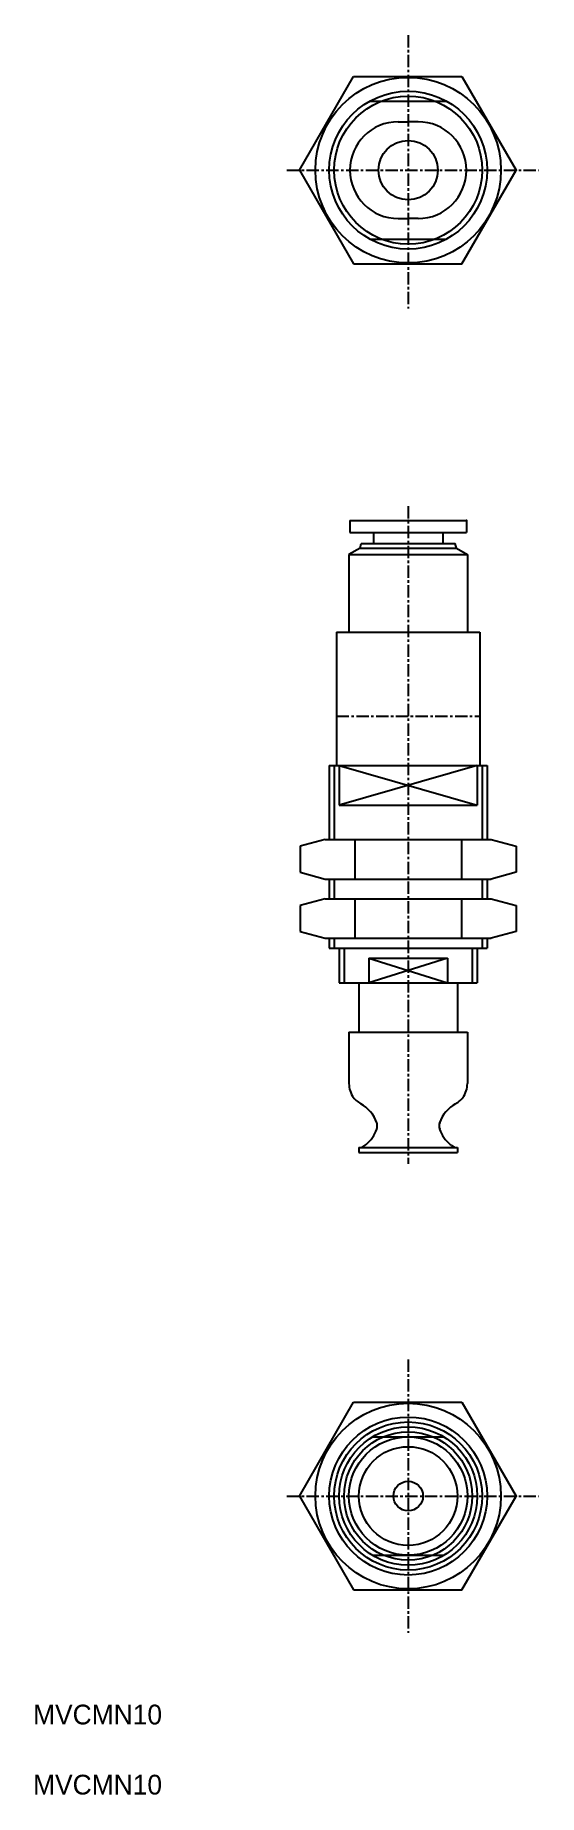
# Model space of a CAD drawing. Extents: x 349 to 400, y -27 to 152.
import ezdxf

# ---------------------------------------------------------------- set-up
doc = ezdxf.new("R2010")
doc.units = 0
doc.linetypes.add('CENTER', pattern=[2, 1.25, -0.25, 0.25, -0.25])
doc.layers.get('0').update_dxf_attribs({"linetype": 'CONTINUOUS'})
doc.layers.add('CENTER', color=1, linetype='CENTER')

msp = doc.modelspace()

# ---------------------------------------------------------------- linework, layer by layer
at = {"color": 7, "linetype": 'CONTINUOUS'}
for p, q in [((375.55, 138), (381.03, 147.5)), ((381.03, 147.5), (392.01, 147.5)), ((392.01, 147.5), (397.49, 138)), ((382.69, 145), (390.44, 145)), ((385.56, 142.9), (386.56, 142.9)), ((387.56, 142.9), (386.56, 142.9)), ((375.55, 138), (381.03, 128.5)), ((392.01, 128.5), (397.49, 138)), ((385.56, 133.1), (386.56, 133.1)), ((387.56, 133.1), (386.56, 133.1)), ((382.69, 131), (390.44, 131)), ((381.03, 128.5), (392.01, 128.5)), ((380.66, 102.5), (380.66, 101.3)), ((380.66, 102.5), (392.46, 102.5)), ((392.46, 102.5), (392.46, 101.3)), ((380.66, 101.3), (392.46, 101.3)), ((381.68, 99.7), (381.81, 100.2)), ((381.81, 100.2), (391.31, 100.2)), ((383.06, 101.3), (383.06, 100.2)), ((390.06, 101.3), (390.06, 100.2)), ((391.45, 99.7), (391.31, 100.2)), ((381.68, 99.7), (380.56, 99.06)), ((380.56, 99.06), (392.56, 99.06)), ((380.56, 99.06), (380.56, 91.2)), ((381.68, 99.7), (391.45, 99.7)), ((391.45, 99.7), (392.56, 99.06)), ((392.56, 99.06), (392.56, 91.2)), ((379.31, 91.2), (393.81, 91.2)), ((379.31, 91.2), (379.31, 77.7)), ((393.81, 91.2), (393.81, 77.7)), ((378.56, 77.7), (378.56, 70.2)), ((378.56, 77.7), (394.56, 77.7)), ((379.06, 77.7), (379.06, 70.2)), ((379.56, 77.7), (379.56, 73.7)), ((393.56, 77.7), (393.56, 73.7)), ((394.06, 77.7), (394.06, 70.2)), ((394.56, 77.7), (394.56, 70.2)), ((379.56, 73.7), (393.56, 73.7)), ((378.16, 70.2), (375.61, 69.52)), ((375.61, 69.52), (375.61, 66.89)), ((378.16, 70.2), (394.96, 70.2)), ((381.14, 70.2), (381.14, 66.2)), ((391.98, 70.2), (391.98, 66.2)), ((394.96, 70.2), (397.51, 69.52)), ((397.51, 69.52), (397.51, 66.89)), ((375.61, 66.89), (378.16, 66.2)), ((378.16, 66.2), (394.96, 66.2)), ((378.56, 66.2), (378.56, 64.2)), ((379.06, 66.2), (379.06, 64.2)), ((394.06, 66.2), (394.06, 64.2)), ((394.56, 66.2), (394.56, 64.2)), ((397.51, 66.89), (394.96, 66.2)), ((378.16, 64.2), (375.61, 63.52)), ((378.16, 64.2), (394.96, 64.2)), ((381.14, 64.2), (381.14, 60.2)), ((391.98, 64.2), (391.98, 60.2)), ((394.96, 64.2), (397.51, 63.52)), ((375.61, 63.52), (375.61, 60.89)), ((397.51, 63.52), (397.51, 60.89)), ((375.61, 60.89), (378.16, 60.2)), ((397.51, 60.89), (394.96, 60.2)), ((378.16, 60.2), (394.96, 60.2)), ((378.56, 60.2), (378.56, 59.2)), ((378.56, 59.2), (394.56, 59.2)), ((379.06, 60.2), (379.06, 59.2)), ((379.56, 59.2), (379.56, 55.7)), ((380.06, 59.2), (380.06, 55.7)), ((393.06, 59.2), (393.06, 55.7)), ((393.56, 59.2), (393.56, 55.7)), ((394.06, 60.2), (394.06, 59.2)), ((394.56, 60.2), (394.56, 59.2)), ((382.56, 58.2), (382.56, 55.7)), ((382.56, 58.2), (390.56, 58.2)), ((390.56, 58.2), (390.56, 55.7)), ((379.56, 55.7), (393.56, 55.7)), ((381.56, 55.7), (381.56, 50.7)), ((391.56, 55.7), (391.56, 50.7)), ((380.56, 50.7), (380.56, 45.49)), ((380.56, 50.7), (392.56, 50.7)), ((392.56, 50.7), (392.56, 45.49)), ((380.91, 44.21), (381.01, 44.06)), ((382.2, 39.24), (382.31, 39.33)), ((390.93, 39.24), (390.82, 39.33)), ((381.56, 39), (391.56, 39)), ((381.56, 39), (381.56, 39)), ((381.56, 39), (381.56, 38.5)), ((381.56, 38.5), (391.56, 38.5)), ((391.56, 39), (391.56, 38.5)), ((375.55, 3.71), (381.03, 13.21)), ((381.03, 13.21), (392.01, 13.21)), ((392.01, 13.21), (397.49, 3.71)), ((382.96, 9.71), (390.17, 9.71)), ((375.55, 3.71), (381.03, -5.79)), ((392.01, -5.79), (397.49, 3.71)), ((382.96, -2.29), (390.17, -2.29)), ((381.03, -5.79), (392.01, -5.79))]:
    msp.add_line(p, q, dxfattribs=at)
at = {"color": 3, "linetype": 'CONTINUOUS'}
for p, q in [((393.56, 77.7), (379.56, 73.7)), ((379.56, 77.7), (393.56, 73.7)), ((390.56, 58.2), (382.56, 55.7)), ((382.56, 58.2), (390.56, 55.7))]:
    msp.add_line(p, q, dxfattribs=at)
at = {"color": 7, "linetype": 'CONTINUOUS'}
for centre, radius in [((386.56, 138), 9.4), ((386.56, 138), 8), ((386.56, 138), 7.5), ((386.56, 138), 3), ((386.56, 3.71), 9.4), ((386.56, 3.71), 8), ((386.56, 3.71), 7.5), ((386.56, 3.71), 7), ((386.56, 3.71), 7), ((386.56, 3.71), 6.5), ((386.56, 3.71), 6), ((386.56, 3.71), 5), ((386.56, 3.71), 1.5)]:
    msp.add_circle(centre, radius, dxfattribs=at)
for centre, radius, start, end in [((385.56, 138), 4.9, 90, 270), ((387.56, 138), 4.9, 270, 90), ((383.06, 45.49), 2.5, 180, 214.7666), ((390.06, 45.49), 2.5, 325.2333, 0), ((382.96, 45.64), 2.5, 214.7666, 241.147), ((380.06, 40.38), 3.5, 19.0514, 61.147), ((393.06, 40.38), 3.5, 118.8529, 160.9487), ((390.17, 45.64), 2.5, 298.853, 325.2334), ((382.43, 41.2), 1, 340.9486, 19.0514), ((390.7, 41.2), 1, 160.9486, 199.0514), ((381.56, 40), 1, 270, 310), ((380.06, 42.01), 3.5, 310, 340.9486), ((393.06, 42.01), 3.5, 199.0513, 230), ((391.57, 40), 1, 230, 270)]:
    msp.add_arc(centre, radius, start, end, dxfattribs=at)
for p in [(397.49, 138), (386.56, 102.5), (392.46, 102.5), (397.49, 3.71)]:
    msp.add_point(p, dxfattribs=at)
at = {"layer": 'CENTER', "color": 1, "linetype": 'CENTER'}
for p, q in [((386.56, 151.67), (386.56, 124)), ((374.26, 138), (399.8, 138)), ((386.56, 103.96), (386.56, 37.37)), ((379.31, 82.7), (393.81, 82.7)), ((386.56, 17.54), (386.56, -10.13)), ((374.26, 3.71), (399.8, 3.71))]:
    msp.add_line(p, q, dxfattribs=at)
for p in [(386.56, 138), (386.56, 3.71)]:
    msp.add_point(p, dxfattribs=at)

# ---------------------------------------------------------------- texts
at = {"color": 7, "linetype": 'CONTINUOUS'}
for s, p in [('MVCMN10 ', (348.54, -19.42)), ('MVCMN10', (348.54, -26.52))]:
    msp.add_text(s, height=2, dxfattribs=at).set_placement(p)

doc.saveas('drawing.dxf')
